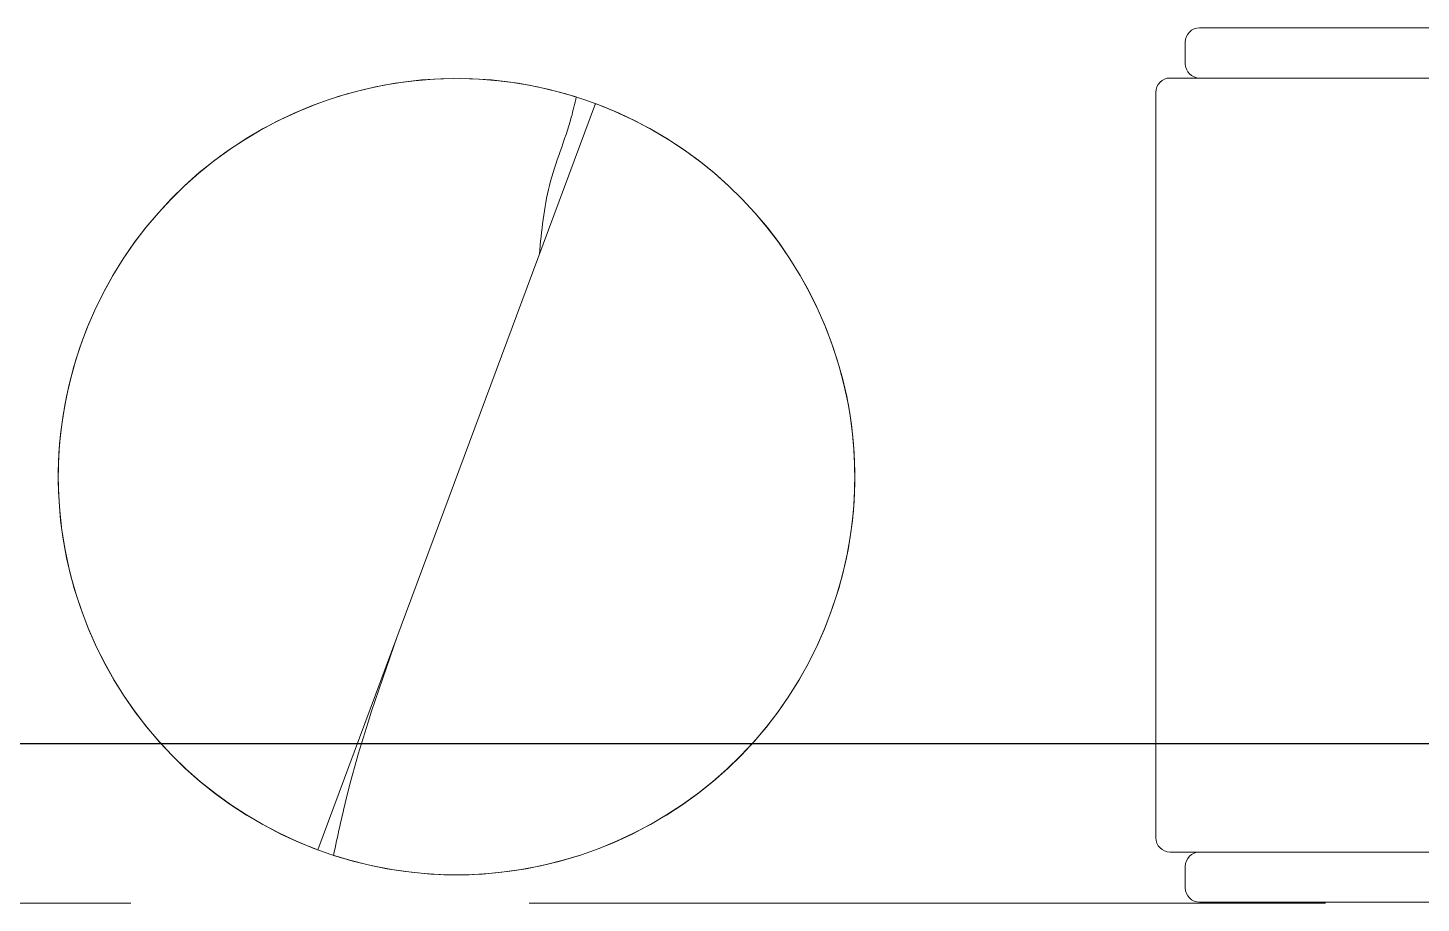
# Model space of a CAD drawing. Header units: centimetres. Extents: x -20963 to 233486, y -95276 to 159172.
# Drawn here: x 105621.7 to 105709.2, y 31808.4 to 31863.3 of the extents above; entities that cross this region are included whole.
import ezdxf

# ---------------------------------------------------------------- set-up
doc = ezdxf.new("R2010")
doc.units = ezdxf.units.CM
doc.header["$LTSCALE"] = 10
doc.header["$MEASUREMENT"] = 0
for name, pattern in [('006 plans$0$Dash2', [3, 1.5, -1.5]), ('006 plans$0$HIDDEN', [0.375, 0.25, -0.125]), ('DASHDOT2', [0.5, 0.25, -0.125, 0, -0.125])]:
    doc.linetypes.add(name, pattern=pattern)
for name, color, linetype in [('006 plans$0$$0$A-ELV-20', 11, 'Continuous'), ('A-MA-DEMISE LINE', 10, 'DASHDOT2'), ('LP-DIMENSION_INT_100', 51, 'Continuous')]:
    doc.layers.add(name, color=color, linetype=linetype)
doc.layers.add('006 plans$0$A-FLOR-OVHD', color=1, linetype='006 plans$0$Dash2', lineweight=13)
doc.layers.add('ARK_METAL', color=252, linetype='Continuous', lineweight=15)

# ---------------------------------------------------------------- blocks, each defined once
blk = doc.blocks.new('gfgf')
at = {"layer": '006 plans$0$$0$A-ELV-20'}
blk.add_line((404997.39, 245501.07), (390947, 245501.07), dxfattribs=at)
at = {"layer": '006 plans$0$A-FLOR-OVHD', "linetype": '006 plans$0$HIDDEN', "ltscale": 200}
blk.add_line((405097.39, 245401.07), (390896.66, 245401.07), dxfattribs=at)
blk = doc.blocks.new('PLAN')
at = {"layer": 'A-MA-DEMISE LINE', "color": 4, "xscale": 0.1, "yscale": 0.1, "zscale": 0.1}
blk.add_blockref('gfgf', (62317.381, 7268.244, 0), dxfattribs=at)

msp = doc.modelspace()

# ---------------------------------------------------------------- linework, layer by layer
at = {"layer": 'ARK_METAL'}
for p, q in [((105695.286, 31863.311), (105751.416, 31863.311)), ((105694.386, 31862.411), (105694.386, 31861.061)), ((105695.286, 31860.161), (105693.437, 31860.161)), ((105695.286, 31860.161), (105751.416, 31860.161)), ((105692.537, 31859.261), (105692.537, 31835.861)), ((105657.347, 31858.56, 0), (105639.92, 31811.696, 0)), ((105692.537, 31812.461), (105692.537, 31835.861)), ((105695.286, 31811.561), (105693.437, 31811.561)), ((105695.286, 31811.561), (105693.437, 31811.561)), ((105695.286, 31811.561), (105751.416, 31811.561)), ((105695.286, 31811.561), (105751.416, 31811.561)), ((105694.386, 31809.311), (105694.386, 31810.661)), ((105694.386, 31809.311), (105694.386, 31810.661)), ((105695.286, 31808.411), (105751.416, 31808.411)), ((105695.286, 31808.411), (105751.416, 31808.411))]:
    msp.add_line(p, q, dxfattribs=at)
for centre, radius, start, end in [((105695.286, 31862.411), 0.9, 90, 180), ((105695.286, 31861.061), 0.9, 180, 270), ((105648.634, 31835.128, 0), 25, 72.50976, 249.6018), ((105648.634, 31835.128, 0), 25, 290.3982, 107.49024), ((105693.437, 31859.261), 0.9, 90, 180), ((105648.634, 31835.128, 0), 25, 110.3982, 287.98938), ((105648.634, 31835.128, 0), 25, 252.01062, 69.6018), ((105693.437, 31812.461), 0.9, 180, 270), ((105693.437, 31812.461), 0.9, 180, 270), ((105695.286, 31810.661), 0.9, 90, 180), ((105695.286, 31810.661), 0.9, 90, 180), ((105695.286, 31809.311), 0.9, 180, 270), ((105695.286, 31809.311), 0.9, 180, 270)]:
    msp.add_arc(centre, radius, start, end, dxfattribs=at)
msp.add_open_spline([(105653.833, 31849.11, 0), (105653.972, 31850.562, 0), (105654.253, 31853.516, 0), (105655.615, 31856.66, 0), (105656.055, 31858.545, 0), (105656.147, 31858.972, 0)], degree=3, knots=[0, 0, 0, 0, 4.350659, 8.849507, 10.159994, 10.159994, 10.159994, 10.159994], dxfattribs=at)
msp.add_spline([(105640.913, 31811.35, 0), (105641.72, 31814.967, 0), (105645.149, 31825.756, 0)], degree=3, dxfattribs=at)

# ---------------------------------------------------------------- block references
at = {"layer": 'LP-DIMENSION_INT_100', "color": 2}
msp.add_blockref('PLAN', (4076.067, 0), dxfattribs=at)

doc.saveas('drawing.dxf')
